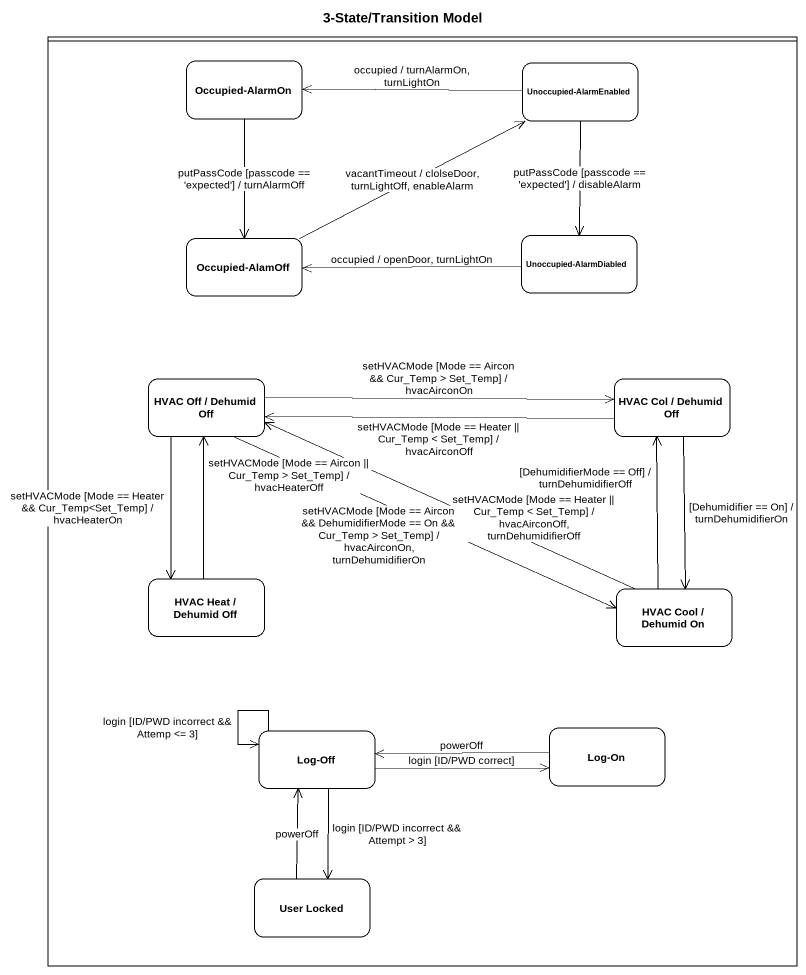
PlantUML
@startuml
title 3-State/Transition Model
hide empty description
state " " as lane1 <<partition>> {
  state "Occupied-AlarmOn" as Occupied_AlarmOn
  state "Unoccupied-AlarmEnabled" as Unoccupied_AlarmEnabled
  state "Occupied-AlamOff" as Occupied_AlamOff
  state "Unoccupied-AlarmDiabled" as Unoccupied_AlarmDiabled
  state "HVAC Off / Dehumid Off" as HVAC_Off_Dehumid_Off
  state "HVAC Col / Dehumid Off" as HVAC_Col_Dehumid_Off
  state "HVAC Heat / Dehumid Off" as HVAC_Heat_Dehumid_Off
  state "HVAC Cool / Dehumid On" as HVAC_Cool_Dehumid_On
  state "Log-Off" as Log_Off
  state "Log-On" as Log_On
  state "User Locked" as User_Locked
}
Occupied_AlarmOn --> Occupied_AlamOff : putPassCode [passcode == 'expected'] / turnAlarmOff
Unoccupied_AlarmEnabled -left-> Occupied_AlarmOn : occupied / turnAlarmOn, turnLightOn
Unoccupied_AlarmEnabled --> Unoccupied_AlarmDiabled : putPassCode [passcode == 'expected'] / disableAlarm
Occupied_AlamOff -right-> Unoccupied_AlarmEnabled : vacantTimeout / clolseDoor, turnLightOff, enableAlarm
Unoccupied_AlarmDiabled -left-> Occupied_AlamOff : occupied / openDoor, turnLightOn
HVAC_Off_Dehumid_Off -right-> HVAC_Col_Dehumid_Off : setHVACMode [Mode == Aircon && Cur_Temp > Set_Temp] / hvacAirconOn
HVAC_Off_Dehumid_Off --> HVAC_Heat_Dehumid_Off : setHVACMode [Mode == Heater && Cur_Temp<Set_Temp] / hvacHeaterOn
HVAC_Off_Dehumid_Off -right-> HVAC_Cool_Dehumid_On : setHVACMode [Mode == Aircon && DehumidifierMode == On && Cur_Temp > Set_Temp] / hvacAirconOn, turnDehumidifierOn
HVAC_Col_Dehumid_Off -left-> HVAC_Off_Dehumid_Off : setHVACMode [Mode == Heater || Cur_Temp < Set_Temp] / hvacAirconOff
HVAC_Col_Dehumid_Off --> HVAC_Cool_Dehumid_On : [Dehumidifier == On] / turnDehumidifierOn
HVAC_Heat_Dehumid_Off -up-> HVAC_Off_Dehumid_Off : setHVACMode [Mode == Aircon || Cur_Temp > Set_Temp] / hvacHeaterOff
HVAC_Cool_Dehumid_On -left-> HVAC_Off_Dehumid_Off : setHVACMode [Mode == Heater || Cur_Temp < Set_Temp] / hvacAirconOff, turnDehumidifierOff
HVAC_Cool_Dehumid_On -up-> HVAC_Col_Dehumid_Off : [DehumidifierMode == Off] / turnDehumidifierOff
Log_Off --> Log_Off : login [ID/PWD incorrect && Attemp <= 3]
Log_Off -right-> Log_On : login [ID/PWD correct]
Log_Off --> User_Locked : login [ID/PWD incorrect && Attempt > 3]
Log_On -left-> Log_Off : powerOff
User_Locked -up-> Log_Off : powerOff
@enduml
